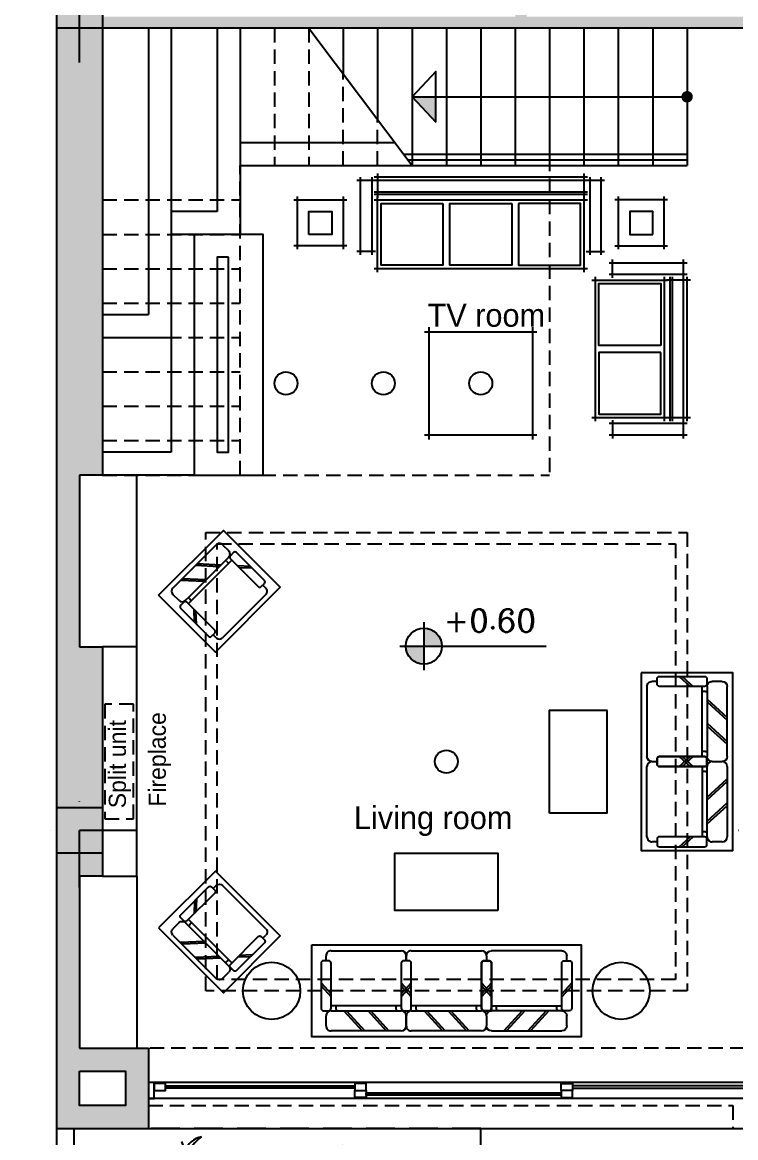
# Model space of a CAD drawing. Header units: millimetres. Extents: x 118878 to 201916, y 10986 to 20993.
# Drawn here: x 179751 to 180373, y 16565 to 17538 of the extents above; entities that cross this region are included whole.
import ezdxf

# ---------------------------------------------------------------- set-up
doc = ezdxf.new("R2010")
doc.units = ezdxf.units.MM
doc.header["$LTSCALE"] = 100
for name, pattern in [('DASHDOT', [1, 0.5, -0.25, 0, -0.25]), ('DASHED2', [0.375, 0.25, -0.125]), ('HIDDEN2', [0.1875, 0.125, -0.0625])]:
    doc.linetypes.add(name, pattern=pattern)
for name, color, linetype in [('0-KAFSAZI', 40, 'Continuous'), ('0-NIVO', 51, 'Continuous'), ('0-WIN', 187, 'Continuous'), ('1', 1, 'Continuous'), ('2', 2, 'Continuous'), ('3', 3, 'Continuous'), ('4', 4, 'Continuous'), ('7', 7, 'Continuous'), ('8', 8, 'HIDDEN2'), ('9', 11, 'Continuous'), ('AX', 1, 'Continuous'), ('bou', 4, 'Continuous'), ('furniture faz2', 181, 'Continuous'), ('K', 9, 'HIDDEN2'), ('text', 201, 'Continuous'), ('TREE', 83, 'Continuous')]:
    doc.layers.add(name, color=color, linetype=linetype)
doc.styles.add('textstyle3', font='')
doc.styles.add('textstyle5', font='ROMANC')
doc.styles.get('textstyle3').set_extended_font_data('Andalus')

# ---------------------------------------------------------------- blocks, each defined once
blk = doc.blocks.new('A$C376C611C')
for p, q in [((0.4605, 0.72), (0.1021, 0.7211)), ((0.2578, 0.7206), (0.3454, 0.6404)), ((0.2815, 0.7206), (0.3692, 0.6403)), ((0, 0.0815), (0.0018, 0.6415)), ((0.0419, 0.6813), (0.0819, 0.6812)), ((0.082, 0.7012), (0.0819, 0.6612)), ((0.1018, 0.6411), (0.4603, 0.64)), ((0.4418, 0.6401), (0.44, 0.0801)), ((0.4803, 0.6599), (0.4805, 0.6999)), ((0.4817, 0.5999), (0.4818, 0.6399)), ((0.5219, 0.6798), (0.6019, 0.6795)), ((0.5619, 0.6797), (0.5619, 0.6797)), ((0.6418, 0.6394), (0.64, 0.0794)), ((0.4482, 0.6), (0.4425, 0.6001)), ((0.4682, 0.6), (0.4482, 0.6)), ((0.4682, 0.6), (0.4828, 0.5999)), ((0.48, 0.0799), (0.4817, 0.5999)), ((0.481, 0.3962), (0.6415, 0.5413)), ((0.4809, 0.3746), (0.6414, 0.5197)), ((0.4803, 0.1824), (0.6408, 0.3275)), ((0.4804, 0.204), (0.6409, 0.3491)), ((0.4467, 0.12), (0.4409, 0.1201)), ((0.4667, 0.12), (0.4467, 0.12)), ((0.4667, 0.12), (0.4812, 0.1199)), ((0.0799, 0.0412), (0.0399, 0.0413)), ((0.0799, 0.0612), (0.0798, 0.0212)), ((0.0997, 0.0012), (0.4582, 0)), ((0.4585, 0.08), (0.1, 0.0812)), ((0.2555, 0.0007), (0.3436, 0.0804)), ((0.2792, 0.0006), (0.3674, 0.0803)), ((0.4783, 0.0199), (0.4784, 0.0599)), ((0.5999, 0.0395), (0.5199, 0.0398))]:
    blk.add_line(p, q)
for centre, radius, start, end in [((0.102, 0.7011), 0.02, 89.81589, 179.81589), ((0.4605, 0.7), 0.02, 359.81589, 89.81589), ((0.0418, 0.6413), 0.04, 89.81589, 179.81589), ((0.1019, 0.6611), 0.02, 179.81589, 269.81589), ((0.4603, 0.66), 0.02, 269.81589, 359.81589), ((0.5218, 0.6398), 0.04, 89.81589, 179.81589), ((0.6018, 0.6395), 0.04, 359.81589, 89.81589), ((0.04, 0.0813), 0.04, 179.81589, 269.81589), ((0.0998, 0.0212), 0.02, 179.81589, 269.81589), ((0.0999, 0.0612), 0.02, 89.81589, 179.81589), ((0.4583, 0.02), 0.02, 269.81589, 359.81589), ((0.4584, 0.06), 0.02, 359.81589, 89.81589), ((0.52, 0.0798), 0.04, 179.81589, 269.81589), ((0.6, 0.0795), 0.04, 269.81589, 359.81589)]:
    blk.add_arc(centre, radius, start, end)
blk = doc.blocks.new('MZ-01')
for p, q in [((3, 20), (-43, 20)), ((-40, 23), (-40, -23)), ((0, -23), (0, 23)), ((-43, -20), (3, -20))]:
    blk.add_line(p, q)
blk.add_lwpolyline([(-30, -10), (-10, -10), (-10, 10), (-30, 10)], close=True)
blk = doc.blocks.new('MIZ-90X90')
for p, q in [((49, 90), (-49, 90)), ((-45, -4), (-45, 94)), ((45, -4), (45, 94)), ((-49, 0), (49, 0))]:
    blk.add_line(p, q)
blk = doc.blocks.new('new-mobl-3')
for p, q in [((-183, 0), (3, 0)), ((-180, -63), (-180, 3)), ((0, 3), (0, -63)), ((-182, -15), (-198, -15)), ((-195, -12), (-195, -80)), ((-185, -80), (-185, -12)), ((2, -15), (18, -15)), ((5, -80), (5, -12)), ((15, -12), (15, -80)), ((3, -60), (-183, -60)), ((3, -65), (-183, -65)), ((3, -67), (-183, -67)), ((-180, -83), (-180, -62)), ((0, -83), (0, -62)), ((-198, -77), (18, -77)), ((-183, -80), (3, -80))]:
    blk.add_line(p, q)
for points in [[(-123, -57), (-123, -3), (-177, -3), (-177, -57)], [(-117, -57), (-117, -3), (-63, -3), (-63, -57)], [(-57, -57), (-57, -3), (-3, -3), (-3, -57)]]:
    blk.add_lwpolyline(points, close=True)
blk = doc.blocks.new('new-mobl-02')
for p, q in [((-123, 0), (3, 0)), ((-120, -63), (-120, 3)), ((0, 3), (0, -63)), ((-122, -15), (-138, -15)), ((-135, -12), (-135, -80)), ((-125, -80), (-125, -12)), ((2, -15), (18, -15)), ((5, -80), (5, -12)), ((15, -12), (15, -80)), ((3, -60), (-123, -60)), ((3, -65), (-123, -65)), ((3, -67), (-123, -67)), ((-120, -83), (-120, -62)), ((0, -83), (0, -62)), ((-138, -77), (18, -77)), ((-123, -80), (3, -80))]:
    blk.add_line(p, q)
for points in [[(-63, -57), (-63, -3), (-117, -3), (-117, -57)], [(-57, -57), (-57, -3), (-3, -3), (-3, -57)]]:
    blk.add_lwpolyline(points, close=True)
blk = doc.blocks.new('col40x40')
at = {"layer": 'AX', "transparency": 33554687}
blk.add_hatch(color=252, dxfattribs=at).paths.add_polyline_path([(-20, -20), (20, -20), (20, 20), (-20, 20)], flags=0)
at = {"layer": 'AX', "linetype": 'DASHDOT'}
for p, q in [((0, 50), (0, -50)), ((50, 0), (-50, 0))]:
    blk.add_line(p, q, dxfattribs=at)
at = {"layer": 'AX', "color": 7}
blk.add_lwpolyline([(-20, -20), (20, -20), (20, 20), (-20, 20)], close=True, dxfattribs=at)
blk = doc.blocks.new('ax-t1')
at = {"xscale": -1}
for p in [(480, -260), (1080, -260), (480, -980), (1080, -980)]:
    blk.add_blockref('col40x40', p, dxfattribs=at)
blk = doc.blocks.new('AX-01')
at = {"layer": 'AX', "rotation": 180}
blk.add_blockref('ax-t1', (1100, -1370), dxfattribs=at)
blk = doc.blocks.new('TREE-CICAS')
at = {"layer": 'TREE'}
for p in [(-0.551, 3.127), (-3.127, -0.551), (0, -3.175), (3.127, -0.551)]:
    blk.add_line(p, (0, 0), dxfattribs=at)
for centre, radius, start, end in [((0.172, 2.429), 0.733, 90.3757, 153.71), ((0.906, 1.687), 1.649, 116.6206, 145.9237), ((-0.992, 2.224), 0.733, 46.29, 109.6243), ((-1.428, 1.275), 1.649, 54.0763, 83.3794), ((0.232, 2.088), 0.733, 90.3757, 153.71), ((0.966, 1.346), 1.649, 116.6206, 145.9237), ((-0.932, 1.883), 0.733, 46.29, 109.6243), ((-1.368, 0.935), 1.649, 54.0763, 83.3794), ((0.667, 1.506), 1.015, 94.6063, 164.7511), ((1.303, 0.975), 1.701, 114.9634, 158.6288), ((1.143, 1.998), 0.362, 347.0577, 122.8533), ((-2.425, 2.013), 0.794, 311.7894, 355.382), ((-1.93, 1.724), 0.365, 281.2525, 40.258), ((-1.141, 1.187), 1.015, 35.2489, 105.3937), ((-1.558, 0.47), 1.701, 41.3712, 85.0366), ((0.767, 0.937), 1.015, 94.6063, 164.7511), ((1.404, 0.406), 1.701, 114.9634, 158.6288), ((0.935, 1.794), 0.508, 5.1845, 88.654), ((-1.041, 0.618), 1.015, 35.2489, 105.3937), ((-1.458, -0.098), 1.701, 41.3712, 85.0366), ((-1.475, 3.096), 3.43, 295.4772, 336.6585), ((0.724, 1.14), 0.486, 318.8744, 98.9763), ((0.301, 0.906), 0.793, 353.7536, 64.097), ((1.143, 1.481), 0.362, 347.0577, 122.8533), ((0.935, 1.277), 0.508, 5.1845, 88.654), ((0.914, 0.463), 0.989, 86.3654, 186.5741), ((1.41, 0.017), 1.497, 106.8122, 168.3335), ((-0.07, 0.714), 0.822, 341.4477, 59.3672), ((-2.016, 0.157), 2.682, 5.4007, 28.139), ((0.918, 0.731), 0.794, 4.618, 48.2106), ((1.413, 1.02), 0.365, 319.742, 78.7475), ((1.674, 0.611), 0.794, 4.618, 48.2106), ((2.169, 0.9), 0.365, 319.742, 78.7475), ((-2.32, 0.399), 0.733, 46.29, 109.6243), ((-2.757, -0.549), 1.649, 54.0763, 83.3794), ((-0.463, 0.914), 0.989, 176.3654, 276.5741), ((-0.017, 1.41), 1.497, 196.8122, 258.3335), ((-1.017, 0.122), 0.989, 13.4259, 113.6346), ((-1.33, -0.466), 1.497, 31.6665, 93.1878), ((0.017, 1.41), 1.497, 281.6665, 343.1878), ((0.463, 0.914), 0.989, 263.4259, 3.6346), ((-0.193, -0.108), 1.588, 7.5759, 35.8942), ((0.928, 0.418), 0.552, 324.9865, 64.4034), ((-0.975, 1.303), 1.701, 204.9634, 248.6288), ((-1.506, 0.667), 1.015, 184.6063, 254.7511), ((-0.937, 0.767), 1.015, 184.6063, 254.7511), ((-0.406, 1.404), 1.701, 204.9634, 248.6288), ((0.327, 0.037), 0.495, 330.4398, 48.6694), ((0.611, 0.119), 0.357, 294.2257, 75.1279), ((0.406, 1.404), 1.701, 291.3712, 335.0366), ((0.937, 0.767), 1.015, 285.2489, 355.3937), ((0.975, 1.303), 1.701, 291.3712, 335.0366), ((1.506, 0.667), 1.015, 285.2489, 355.3937), ((-1.346, 0.966), 1.649, 206.6206, 235.9237), ((-2.088, 0.232), 0.733, 180.3757, 243.71), ((1.346, 0.966), 1.649, 304.0763, 333.3794), ((2.088, 0.232), 0.733, 296.29, 359.6243), ((1.685, 0.906), 1.649, 304.0763, 333.3794), ((2.426, 0.172), 0.733, 296.29, 359.6243), ((-1.187, -1.141), 1.015, 125.2489, 195.3937), ((-0.47, -1.558), 1.701, 131.3712, 175.0366), ((-0.618, -1.041), 1.015, 125.2489, 195.3937), ((0.098, -1.458), 1.701, 131.3712, 175.0366), ((-1.391, 0.228), 1.497, 276.8122, 338.3335), ((-0.98, -0.297), 0.989, 256.3654, 356.5741), ((-0.122, -1.017), 0.989, 103.4259, 203.6346), ((0.466, -1.33), 1.497, 121.6665, 183.1878), ((0.98, -0.297), 0.989, 183.4259, 283.6346), ((1.391, 0.228), 1.497, 201.6665, 263.1878), ((-0.466, -1.33), 1.497, 356.8122, 58.3335), ((0.122, -1.017), 0.989, 336.3654, 76.5741), ((-0.098, -1.458), 1.701, 4.9634, 48.6288), ((0.618, -1.041), 1.015, 344.6063, 54.7511), ((0.47, -1.558), 1.701, 4.9634, 48.6288), ((1.187, -1.141), 1.015, 344.6063, 54.7511), ((-2.216, -0.991), 0.733, 136.29, 199.6243), ((-1.268, -1.427), 1.649, 144.0763, 173.3794), ((-1.883, -0.932), 0.733, 136.29, 199.6243), ((-0.935, -1.368), 1.649, 144.0763, 173.3794), ((0.935, -1.368), 1.649, 6.6206, 35.9237), ((1.883, -0.932), 0.733, 340.3757, 43.71), ((1.273, -1.428), 1.649, 6.6206, 35.9237), ((2.221, -0.991), 0.733, 340.3757, 43.71), ((-1.453, -0.156), 1.701, 284.9634, 328.6288), ((1.453, -0.156), 1.701, 211.3712, 255.0366), ((-0.918, -0.789), 1.015, 264.6063, 334.7511), ((0.918, -0.789), 1.015, 205.2489, 275.3937), ((-2.697, -0.517), 1.649, 286.6206, 315.9237), ((-2.103, -1.375), 0.733, 260.3757, 323.71), ((-1.453, -0.734), 1.701, 284.9634, 328.6288), ((-0.918, -1.367), 1.015, 264.6063, 334.7511), ((1.453, -0.734), 1.701, 211.3712, 255.0366), ((0.918, -1.367), 1.015, 205.2489, 275.3937), ((0.839, -2.294), 0.794, 4.618, 48.2106), ((1.333, -2.005), 0.365, 319.742, 78.7475), ((-1.185, -1.158), 1.649, 286.6206, 315.9237), ((1.185, -1.158), 1.649, 224.0763, 253.3794), ((-0.591, -2.016), 0.733, 260.3757, 323.71), ((-1.185, -1.508), 1.649, 286.6206, 315.9237), ((0.591, -2.016), 0.733, 216.29, 279.6243), ((1.185, -1.508), 1.649, 224.0763, 253.3794), ((-0.591, -2.366), 0.733, 260.3757, 323.71), ((0.591, -2.366), 0.733, 216.29, 279.6243)]:
    blk.add_arc(centre, radius, start, end, dxfattribs=at)
blk = doc.blocks.new('cod-03')
at = {"layer": '1', "transparency": 33554687}
h = blk.add_hatch(color=256, dxfattribs=at)
edge = h.paths.add_edge_path(flags=0)
edge.add_arc((0, 0), 18, 0, 90)
edge.add_line((0, 18), (0, 0))
edge.add_line((0, 0), (18, 0))
h = blk.add_hatch(color=256, dxfattribs=at)
edge = h.paths.add_edge_path(flags=0)
edge.add_line((0, 0), (-18, 0))
edge.add_arc((0, 0), 18, 180, 270)
edge.add_line((0, -18), (0, 0))
at = {"layer": '2'}
for p, q in [((0, 24), (0, -24)), ((-24, 0), (121.9, 0))]:
    blk.add_line(p, q, dxfattribs=at)
blk.add_circle((0, 0), 18, dxfattribs=at)
blk = doc.blocks.new('win-plan-114')
at = {"layer": '0-WIN'}
for p, q in [((0, 185), (0, 5)), ((14, 5), (14, 185)), ((-5, 0), (-545, 0)), ((-5, -14), (-550, -14))]:
    blk.add_line(p, q, dxfattribs=at)
for points in [[(0, 190), (0, 185), (14, 185), (14, 190)], [(1, 185), (1, 175), (7, 175), (7, 185)], [(3, 15), (3, 175), (5, 175), (5, 15)], [(1, 5), (1, 15), (7, 15), (7, 5)], [(0, 0), (0, 5), (14, 5), (14, 0)], [(-545, 0), (-550, 0), (-550, -14), (-545, -14)], [(-535, -1), (-545, -1), (-545, -7), (-535, -7)], [(-535, -3), (-370, -3), (-370, -5), (-535, -5)], [(-360, -1), (-370, -1), (-370, -7), (-360, -7)], [(-370, -7), (-360, -7), (-360, -13), (-370, -13)], [(-360, -9), (-190, -9), (-190, -11), (-360, -11)], [(-190, -1), (-180, -1), (-180, -7), (-190, -7)], [(-180, -7), (-190, -7), (-190, -13), (-180, -13)], [(-15, -3), (-180, -3), (-180, -5), (-15, -5)], [(-5, -1), (-15, -1), (-15, -7), (-5, -7)], [(0, 0), (-5, 0), (-5, -14), (0, -14)], [(0, 0), (14, 0), (14, -14), (0, -14)]]:
    blk.add_lwpolyline(points, close=True, dxfattribs=at)

msp = doc.modelspace()

# ---------------------------------------------------------------- hatches: boundary and pattern name
at = {"layer": '0-KAFSAZI', "transparency": 33554687}
h = msp.add_hatch(dxfattribs=at)
h.set_pattern_fill('ANSI31', color=256, scale=10.6667, angle=315, style=0, pattern_type=0)
h.set_pattern_definition([(360, (180150.98, 16572.966), (2e-14, 33.8668), [])])
h.paths.add_polyline_path([(181095.98, 17012.97), (180844.98, 17010.47), (180844.98, 16860.47), (180880.98, 16862.97), (180880.98, 16802.97), (180820.98, 16802.97), (180820.98, 16813.97), (180430.98, 16813.97), (180430.98, 16802.97), (180424.98, 16802.97), (180424.98, 16598.97), (179860.98, 16598.97), (179860.98, 16572.97), (180150.98, 16572.97), (180150.98, 16362.97), (181095.98, 16362.97)], flags=0)
h.paths.add_polyline_path([(180940.98, 16607.97), (180940.98, 16517.97), (180850.98, 16517.97), (180850.98, 16607.97)], flags=0)
h.paths.add_polyline_path([(180740.98, 16707.97), (180740.98, 16769.97), (180735.98, 16769.97), (180735.98, 16754.97), (180735.98, 16692.97), (180555.98, 16692.97), (180555.98, 16755.97), (180555.98, 16769.97), (180550.98, 16769.97), (180550.98, 16707.97), (180540.98, 16707.97), (180540.98, 16769.97), (180555.98, 16769.97), (180555.98, 16772.97), (180735.98, 16772.97), (180735.98, 16769.97), (180750.98, 16769.97), (180750.98, 16707.97)], flags=0)
h.paths.add_polyline_path([(181058.98, 16592.97), (181072.98, 16592.97), (181072.98, 16597.97), (181010.98, 16597.97), (181010.98, 16607.97), (181072.98, 16607.97), (181072.98, 16592.97), (181075.98, 16592.97), (181075.98, 16472.97), (181072.98, 16472.97), (181072.98, 16457.97), (181010.98, 16457.97), (181010.98, 16467.97), (181072.98, 16467.97), (181072.98, 16472.97), (181057.98, 16472.97), (180995.98, 16472.97), (180995.98, 16592.97)], flags=0)
h.paths.add_polyline_path([(180998.98, 16589.97), (181052.98, 16589.97), (181052.98, 16535.97), (180998.98, 16535.97)], flags=0)
h.paths.add_polyline_path([(180732.98, 16695.97), (180678.98, 16695.97), (180678.98, 16749.97), (180732.98, 16749.97)], flags=0)
h.paths.add_polyline_path([(180998.98, 16529.97), (181052.98, 16529.97), (181052.98, 16475.97), (180998.98, 16475.97)], flags=0)
h.paths.add_polyline_path([(180690.98, 16637.97), (180690.98, 16547.97), (180600.98, 16547.97), (180600.98, 16637.97)], flags=0)
h.paths.add_polyline_path([(180672.98, 16695.97), (180618.98, 16695.97), (180618.98, 16749.97), (180672.98, 16749.97)], flags=0)
h.paths.add_polyline_path([(180985.98, 16462.97), (180985.98, 16399.97), (180985.98, 16385.97), (180990.98, 16385.97), (180990.98, 16447.97), (181000.98, 16447.97), (181000.98, 16385.97), (180985.98, 16385.97), (180985.98, 16382.97), (180805.98, 16382.97), (180805.98, 16385.97), (180790.98, 16385.97), (180790.98, 16447.97), (180800.98, 16447.97), (180800.98, 16385.97), (180805.98, 16385.97), (180805.98, 16400.97), (180805.98, 16462.97)], flags=0)
h.paths.add_polyline_path([(180922.98, 16459.97), (180922.98, 16405.97), (180868.98, 16405.97), (180868.98, 16459.97)], flags=0)
h.paths.add_polyline_path([(180862.98, 16459.97), (180862.98, 16405.97), (180808.98, 16405.97), (180808.98, 16459.97)], flags=0)
h.paths.add_polyline_path([(180928.98, 16459.97), (180982.98, 16459.97), (180982.98, 16405.97), (180928.98, 16405.97)], flags=0)
h.paths.add_polyline_path([(181005.98, 16452.97), (181045.98, 16452.97), (181045.98, 16412.97), (181005.98, 16412.97)], flags=0)
h.paths.add_polyline_path([(181015.98, 16442.97), (181035.98, 16442.97), (181035.98, 16422.97), (181015.98, 16422.97)], flags=0)
h.paths.add_polyline_path([(180612.98, 16695.97), (180558.98, 16695.97), (180558.98, 16749.97), (180612.98, 16749.97)], flags=0)
h.paths.add_polyline_path([(180545.98, 16682.97), (180545.98, 16562.97), (180482.98, 16562.97), (180468.98, 16562.97), (180468.98, 16557.97), (180530.98, 16557.97), (180530.98, 16547.97), (180468.98, 16547.97), (180468.98, 16562.97), (180465.98, 16562.97), (180465.98, 16682.97), (180468.98, 16682.97), (180468.98, 16697.97), (180530.98, 16697.97), (180530.98, 16687.97), (180468.98, 16687.97), (180468.98, 16682.97), (180483.98, 16682.97)], flags=0)
h.paths.add_polyline_path([(180542.98, 16679.97), (180542.98, 16625.97), (180488.98, 16625.97), (180488.98, 16679.97)], flags=0)
h.paths.add_polyline_path([(180495.98, 16702.97), (180495.98, 16742.97), (180535.98, 16742.97), (180535.98, 16702.97)], flags=0)
h.paths.add_polyline_path([(180542.98, 16619.97), (180542.98, 16565.97), (180488.98, 16565.97), (180488.98, 16619.97)], flags=0)
h.paths.add_polyline_path([(180525.98, 16712.97), (180505.98, 16712.97), (180505.98, 16732.97), (180525.98, 16732.97)], flags=0)
at = {"layer": '1', "transparency": 33554687}
msp.add_hatch(color=256, dxfattribs=at).paths.add_polyline_path([(180111.86, 17450.74), (180090.98, 17472.97), (180111.86, 17472.97)], flags=0)
at = {"layer": '9', "transparency": 33554687}
h = msp.add_hatch(color=256, dxfattribs=at)
h.paths.add_polyline_path([(179800.98, 16622.97), (179840.98, 16622.97), (179840.98, 16592.97), (179800.98, 16592.97)], flags=0)
h.paths.add_polyline_path([(179820.98, 17532.97), (179820.98, 17142.97), (179800.98, 17142.97), (179800.98, 16992.97), (179820.98, 16992.97), (179820.98, 16792.97), (179800.98, 16792.97), (179800.98, 16642.97), (179860.98, 16642.97), (179860.98, 16572.97), (179780.98, 16572.97), (179780.98, 17972.97), (179840.98, 17972.97), (179840.98, 17937.97), (179820.98, 17937.97), (179820.98, 17892.97), (179800.98, 17892.97), (179800.98, 17572.97), (179820.98, 17572.97), (179820.98, 17542.97), (180180.98, 17542.97), (180180.98, 17602.97), (180190.98, 17602.97), (180190.98, 17542.97), (180380.98, 17542.97), (180380.98, 17602.97), (180410.98, 17602.97), (180410.98, 17612.97), (180420.98, 17612.97), (180420.98, 17532.97)], flags=0)
h.paths.add_polyline_path([(180675.98, 17752.97), (180675.98, 17717.97), (180640.98, 17717.97), (180640.98, 17542.97), (180700.98, 17542.97), (180700.98, 17532.97), (180570.98, 17532.97), (180570.98, 17542.97), (180630.98, 17542.97), (180630.98, 17592.97), (180570.98, 17592.97), (180570.98, 17602.97), (180630.98, 17602.97), (180630.98, 17772.97), (180640.98, 17772.97), (180640.98, 17762.97), (180860.98, 17762.97), (180860.98, 17887.97), (180830.98, 17887.97), (180830.98, 17932.97), (180640.98, 17932.97), (180640.98, 17867.97), (180630.98, 17867.97), (180630.98, 17877.97), (180620.98, 17877.97), (180620.98, 17952.97), (180680.98, 17952.97), (180680.98, 17972.97), (180760.98, 17972.97), (180760.98, 17952.97), (180780.98, 17952.97), (180780.98, 17972.97), (180820.98, 17972.97), (180820.98, 17952.97), (180840.98, 17952.97), (180840.98, 17972.97), (180880.98, 17972.97), (180880.98, 17672.97), (180860.98, 17672.97), (180860.98, 17752.97)], flags=0)
h.paths.add_polyline_path([(180665.98, 17752.97), (180665.98, 17727.97), (180640.98, 17727.97), (180640.98, 17752.97)], flags=0)
h.paths.add_polyline_path([(180420.98, 17877.97), (180420.98, 17887.97), (180430.98, 17887.97), (180430.98, 17952.97), (180180.98, 17952.97), (180180.98, 17732.97), (180200.98, 17732.97), (180200.98, 17742.97), (180190.98, 17742.97), (180190.98, 17932.97), (180380.98, 17932.97), (180380.98, 17742.97), (180295.98, 17742.97), (180295.98, 17732.97), (180410.98, 17732.97), (180410.98, 17722.97), (180420.98, 17722.97), (180420.98, 17742.97), (180390.98, 17742.97), (180390.98, 17877.97)], flags=0)
h.paths.add_polyline_path([(180820.98, 16827.97), (180830.98, 16827.97), (180830.98, 16862.97), (180880.98, 16862.97), (180880.98, 16802.97), (180820.98, 16802.97)], flags=0)
h.paths.add_polyline_path([(180380.98, 16802.97), (180380.98, 16812.97), (180380.98, 16852.97), (180420.98, 16852.97), (180420.98, 16827.97), (180430.98, 16827.97), (180430.98, 16802.97)], flags=0)
h.paths.add_polyline_path([(180800.98, 17032.97), (180860.98, 17032.97), (180860.98, 17532.97), (180800.98, 17532.97), (180800.98, 17552.97), (180830.98, 17552.97), (180830.98, 17572.97), (180860.98, 17572.97), (180860.98, 17582.97), (180880.98, 17582.97), (180880.98, 17012.97), (180800.98, 17012.97)], flags=0)

# ---------------------------------------------------------------- linework, layer by layer
at = {"layer": '1'}
for p, q in [((180000.98, 17532.97), (180090.98, 17412.97)), ((180090.98, 17472.97), (180330.98, 17472.97))]:
    msp.add_line(p, q, dxfattribs=at)
msp.add_lwpolyline([(180111.86, 17450.74), (180111.86, 17495.19), (180090.98, 17472.97), (180111.86, 17450.74)], dxfattribs=at)
at = {"layer": '1', "const_width": 5}
msp.add_lwpolyline([(180328.48, 17472.97, 1), (180333.48, 17472.97, 1)], format="xyb", close=True, dxfattribs=at)
at = {"layer": '2'}
for p, q in [((180030.98, 17532.97), (180030.98, 17492.97)), ((180060.98, 17532.97), (180060.98, 17452.97)), ((180090.98, 17532.97), (180090.98, 17412.97)), ((180120.98, 17532.97), (180120.98, 17412.97)), ((180150.98, 17532.97), (180150.98, 17412.97)), ((180180.98, 17532.97), (180180.98, 17412.97)), ((180210.98, 17532.97), (180210.98, 17412.97)), ((180240.98, 17532.97), (180240.98, 17412.97)), ((180270.98, 17532.97), (180270.98, 17412.97)), ((180300.98, 17532.97), (180300.98, 17412.97)), ((180330.98, 17532.97), (180330.98, 17412.97)), ((180090.98, 17412.97), (180330.98, 17412.97))]:
    msp.add_line(p, q, dxfattribs=at)
at = {"layer": '2', "linetype": 'DASHED2'}
msp.add_lwpolyline([(180880.98, 17012.97), (181095.98, 17012.97), (181095.98, 16362.97), (180150.98, 16362.97), (180150.98, 16572.97), (179860.98, 16572.97)], dxfattribs=at)
at = {"layer": '3'}
for p, q in [((180083.48, 17422.97), (180330.98, 17422.97)), ((180087.23, 17417.97), (180330.98, 17417.97))]:
    msp.add_line(p, q, dxfattribs=at)
at = {"layer": '4'}
msp.add_lwpolyline([(179795.98, 16572.97), (179795.98, 15507.97), (181165.98, 15507.97), (181165.98, 17592.97), (181180.98, 17592.97), (181180.98, 15492.97), (179780.98, 15492.97), (179780.98, 16572.97)], dxfattribs=at)
at = {"layer": '7'}
for p, q in [((179800.98, 17142.97), (179800.98, 16992.97)), ((179800.98, 16792.97), (179800.98, 16642.97)), ((179800.98, 16642.97), (179860.98, 16642.97)), ((179860.98, 16642.97), (179860.98, 16572.97)), ((179780.98, 16572.97), (179860.98, 16572.97))]:
    msp.add_line(p, q, dxfattribs=at)
for points in [[(179780.98, 16572.97), (179780.98, 17972.97), (179840.98, 17972.97), (179840.98, 17937.97), (179820.98, 17937.97), (179820.98, 17892.97), (179800.98, 17892.97), (179800.98, 17572.97)], [(180420.98, 17612.97), (180420.98, 17532.97), (179820.98, 17532.97)], [(179820.98, 17532.97), (179820.98, 17142.97), (179800.98, 17142.97)], [(179800.98, 16992.97), (179820.98, 16992.97), (179820.98, 16792.97), (179800.98, 16792.97)]]:
    msp.add_lwpolyline(points, dxfattribs=at)
msp.add_lwpolyline([(179800.98, 16622.97), (179840.98, 16622.97), (179840.98, 16592.97), (179800.98, 16592.97)], close=True, dxfattribs=at)
at = {"layer": '8'}
for p, q in [((179970.98, 17532.97), (179970.98, 17412.97)), ((180000.98, 17532.97), (180000.98, 17412.97)), ((180210.98, 17532.97), (180210.98, 17142.97)), ((180030.98, 17412.97), (180030.98, 17492.97)), ((180060.98, 17412.97), (180060.98, 17452.97)), ((179940.98, 17142.97), (179940.98, 17412.97)), ((179820.98, 17382.97), (179940.98, 17382.97)), ((179820.98, 17352.97), (179940.98, 17352.97)), ((179820.98, 17322.97), (179940.98, 17322.97)), ((179820.98, 17292.97), (179940.98, 17292.97)), ((179820.98, 17262.97), (179940.98, 17262.97)), ((179820.98, 17232.97), (179940.98, 17232.97)), ((179820.98, 17202.97), (179940.98, 17202.97)), ((179820.98, 17172.97), (179940.98, 17172.97)), ((179820.98, 17142.97), (179940.98, 17142.97)), ((179940.98, 17142.97), (180210.98, 17142.97))]:
    msp.add_line(p, q, dxfattribs=at)
msp.add_lwpolyline([(179860.98, 16592.97), (180370.98, 16592.97), (180370.98, 16572.97), (180880.98, 16572.97), (180880.98, 17012.97)], dxfattribs=at)
at = {"layer": 'bou', "color": 1}
msp.add_lwpolyline([(179780.98, 18192.97), (181180.98, 18192.97), (181180.98, 15492.97), (179780.98, 15492.97)], close=True, dxfattribs=at)
at = {"layer": 'furniture faz2'}
for p, q in [((179860.98, 17532.97), (179860.98, 17282.97)), ((179880.98, 17532.97), (179880.98, 17352.97)), ((179880.98, 17532.97), (179880.98, 17262.97)), ((179920.98, 17532.97), (179920.98, 17372.97)), ((179940.98, 17532.97), (179940.98, 17352.97)), ((179940.98, 17432.97), (180075.98, 17432.97)), ((179940.98, 17412.97), (180090.98, 17412.97)), ((179920.98, 17372.97), (179880.98, 17372.97)), ((179940.98, 17352.97), (179880.98, 17352.97)), ((179880.98, 17352.97), (179880.98, 17162.97)), ((179900.98, 17352.97), (179900.98, 17142.97)), ((179820.98, 17282.97), (179860.98, 17282.97)), ((179820.98, 17262.97), (179880.98, 17262.97)), ((179880.98, 17162.97), (179820.98, 17162.97)), ((179900.98, 17142.97), (179820.98, 17142.97)), ((179850.98, 16992.97), (179850.98, 17142.97)), ((179850.98, 16792.97), (179850.98, 16642.97))]:
    msp.add_line(p, q, dxfattribs=at)
msp.add_lwpolyline([(179900.98, 17142.97), (179960.98, 17142.97), (179960.98, 17352.97), (179940.98, 17352.97)], dxfattribs=at)
for points in [[(179930.98, 17332.97), (179920.98, 17332.97), (179920.98, 17162.97), (179930.98, 17162.97)], [(179869.91, 17038.05), (179926.48, 17094.62), (179975.98, 17045.12), (179919.41, 16988.56)], [(179850.98, 16992.97), (179820.98, 16992.97), (179820.98, 16792.97), (179850.98, 16792.97)], [(180290.98, 16970.47), (180290.98, 16815.47), (180370.98, 16815.47), (180370.98, 16970.47)], [(180210.98, 16847.97), (180210.98, 16937.97), (180260.98, 16937.97), (180260.98, 16847.97)], [(180165.98, 16762.97), (180075.98, 16762.97), (180075.98, 16812.97), (180165.98, 16812.97)], [(179869.91, 16747.88), (179926.48, 16691.31), (179975.98, 16740.81), (179919.41, 16797.38)], [(180003.48, 16732.97), (180238.48, 16732.97), (180238.48, 16652.97), (180003.48, 16652.97)]]:
    msp.add_lwpolyline(points, close=True, dxfattribs=at)
at = {"layer": 'furniture faz2', "linetype": 'HIDDEN2'}
msp.add_lwpolyline([(179847.98, 16942.97), (179822.98, 16942.97), (179822.98, 16842.97), (179847.98, 16842.97)], close=True, dxfattribs=at)
at = {"layer": 'furniture faz2'}
for centre, radius in [((179980.98, 17222.97), 10), ((180065.98, 17222.97), 10), ((180150.98, 17222.97), 10), ((180120.98, 16892.97), 10), ((179968.48, 16692.97), 25), ((180273.48, 16692.97), 25)]:
    msp.add_circle(centre, radius, dxfattribs=at)
at = {"layer": 'K'}
for points in [[(179910.98, 17092.97), (180330.98, 17092.97), (180330.98, 16692.97), (179910.98, 16692.97)], [(179920.98, 17082.97), (180320.98, 17082.97), (180320.98, 16702.97), (179920.98, 16702.97)]]:
    msp.add_lwpolyline(points, close=True, dxfattribs=at)
msp.add_lwpolyline([(180380.98, 16802.97), (180380.98, 16642.97), (179860.98, 16642.97)], dxfattribs=at)

# ---------------------------------------------------------------- block references
for p, xscale, yscale, zscale, rotation in [((179917.03, 16486.98), 25, 25, 25, 200), ((180023.14, 16502.58), 17.5, 17.5, 17.5, 330)]:
    msp.add_blockref('TREE-CICAS', p, dxfattribs=dict(xscale=xscale, yscale=yscale, zscale=zscale, rotation=rotation))
at = {"layer": '0-NIVO', "xscale": 0.8750000000129351, "yscale": 0.8750000000129351, "zscale": 0.8750000000129351}
msp.add_blockref('cod-03', (180101.26, 16993.63), dxfattribs=at)
at = {"layer": '2'}
for name, p in [('AX-01', (179780.98, 17942.97)), ('win-plan-114', (180410.98, 16612.97))]:
    msp.add_blockref(name, p, dxfattribs=at)
at = {"layer": 'furniture faz2'}
for name, p, rotation in [('new-mobl-3', (180060.98, 17322.97), 180), ('MZ-01', (180290.98, 17382.97), 90), ('new-mobl-02', (180250.98, 17312.97), 90)]:
    msp.add_blockref(name, p, dxfattribs=dict(at, rotation=rotation))
at = {"layer": 'furniture faz2', "xscale": -1, "rotation": 270}
for name, p in [('MZ-01', (180010.98, 17382.97)), ('MIZ-90X90', (180105.98, 17222.97))]:
    msp.add_blockref(name, p, dxfattribs=at)
at = {"layer": 'furniture faz2'}
for p, xscale, yscale, zscale, rotation in [((179969.05, 17044.41), 95.70312499999892, 95.70312499999892, 95.70312499999892, 135.1841098434403), ((180296.01, 16967.5), -109.3749999999988, 109.3749999999988, 109.3749999999988, 179.8158901565616), ((180296.01, 16818.43), 109.3749999999988, 109.3749999999988, 109.3749999999988, 0.1841098434402667), ((179969.05, 16741.52), -95.70312499999892, 95.70312499999892, 95.70312499999892, 44.81589015655965), ((180011.44, 16727.94), 109.3749999999988, 109.3749999999988, 109.3749999999988, 270.1841098434383), ((180081.44, 16727.94), 109.3749999999988, 109.3749999999988, 109.3749999999988, 270.1841098434383), ((180230.52, 16727.94), -109.3749999999988, 109.3749999999988, 109.3749999999988, 89.81589015655982)]:
    msp.add_blockref('A$C376C611C', p, dxfattribs=dict(at, xscale=xscale, yscale=yscale, zscale=zscale, rotation=rotation))

# ---------------------------------------------------------------- texts
at = {"layer": '0-NIVO', "style": 'textstyle5'}
msp.add_text('+0.60', height=20, dxfattribs=at).set_placement((180118.61, 17005.95))
at = {"layer": 'furniture faz2', "style": 'textstyle3'}
for s, p in [('Fireplace', (179876.21, 16853.62)), ('Split unit', (179841.37, 16852.25))]:
    msp.add_text(s, height=15, rotation=90, dxfattribs=at).set_placement(p)
at = {"layer": 'text', "style": 'textstyle3'}
for s, p in [('TV room', (180104.54, 17272.39)), ('Living room', (180040.31, 16834.03))]:
    msp.add_text(s, height=20, dxfattribs=at).set_placement(p)

doc.saveas('drawing.dxf')
